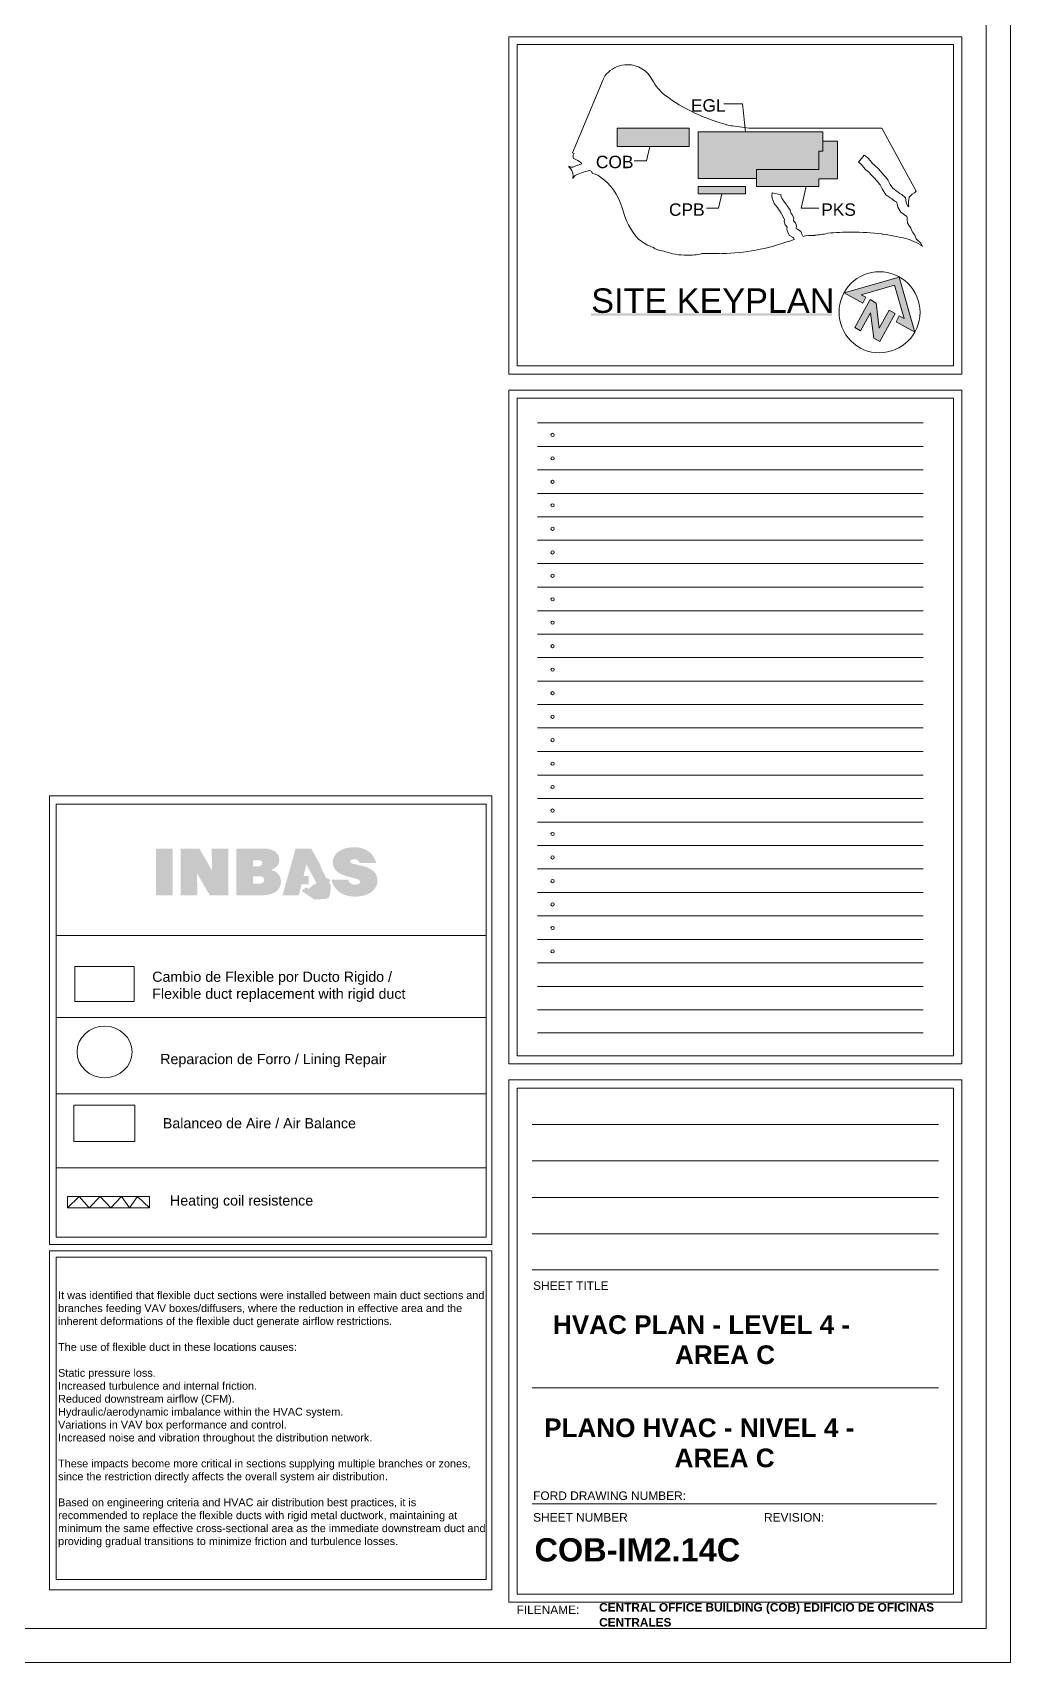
# Model space of a CAD drawing. Header units: metres. Extents: x 98 to 337, y -7 to 53.
# Drawn here: x 168.89 to 188.08, y -6.58 to 25.41 of the extents above; entities that cross this region are included whole.
import ezdxf

# ---------------------------------------------------------------- set-up
doc = ezdxf.new("R2010")
doc.units = ezdxf.units.M
doc.layers.get('0').update_dxf_attribs({"lineweight": 0})
for name, color, linetype, lineweight in [('M-HVAC-DUCT', 7, 'Continuous', 5), ('PDF2_Text', 7, 'Continuous', 0), ('PDF_Text', 7, 'Continuous', 0), ('pie de plano', 7, 'Continuous', 0)]:
    doc.layers.add(name, color=color, linetype=linetype, lineweight=lineweight)
doc.layers.add('PDF_Geometry', color=7, linetype='Continuous', lineweight=0, true_color=0xaaaaaa)
doc.layers.add('PDF_Solid Fills', color=7, linetype='Continuous', lineweight=0, true_color=0xffffff)
doc.styles.add('PDF Helvetica', font='')
doc.styles.add('PDF Helvetica Bold', font='')
doc.styles.get('PDF Helvetica').set_extended_font_data('Helvetica')
doc.styles.get('PDF Helvetica Bold').set_extended_font_data('Helvetica', bold=True)

# ---------------------------------------------------------------- blocks, each defined once
blk = doc.blocks.new('logo')
at = {"true_color": 0x201f1f}
h = blk.add_hatch(color=250, dxfattribs=at)
h.dxf.hatch_style = 1
h.paths.add_polyline_path([(396.78, 239.97), (396.78, 230.49), (423.31, 230.49), (423.31, 239.97)])
h.paths.add_polyline_path([(410.82, 253.81), (423.31, 261.01), (423.31, 271.62), (396.78, 271.62), (396.78, 262.16), (409.28, 262.34), (396.78, 255.14), (396.78, 244.52), (423.31, 244.52), (423.31, 253.99)])
h.paths.add_polyline_path([(423.31, 276.16), (423.31, 285.64), (423.31, 291.31), (423.31, 291.44), (423.3, 291.75), (423.28, 292.26), (423.26, 292.61), (423.22, 293.02), (423.08, 294.12), (423, 294.51), (422.96, 294.72), (422.89, 295.03), (422.77, 295.49), (422.67, 295.84), (422.55, 296.2), (422.44, 296.52), (422.33, 296.81), (422.2, 297.09), (422.06, 297.39), (421.9, 297.7), (421.78, 297.93), (421.59, 298.23), (421.47, 298.42), (421.39, 298.54), (421.3, 298.68), (421.17, 298.83), (421.02, 299.02), (420.74, 299.35), (420.62, 299.47), (420.42, 299.67), (420.08, 299.97), (419.97, 300.06), (419.71, 300.26), (419.49, 300.41), (419.1, 300.65), (418.83, 300.79), (418.63, 300.89), (418.36, 301.02), (418, 301.15), (417.45, 301.32), (417.19, 301.38), (416.83, 301.46), (415.97, 301.54), (415.61, 301.55), (415.33, 301.55), (414.93, 301.53), (414.55, 301.49), (414.1, 301.42), (413.69, 301.32), (413.28, 301.2), (412.85, 301.04), (412.54, 300.89), (412.24, 300.74), (411.83, 300.48), (411.49, 300.23), (411.23, 300), (410.94, 299.72), (410.66, 299.42), (410.39, 299.08), (410.13, 298.71), (409.9, 298.33), (409.64, 297.82), (409.37, 297.17), (409.1, 296.25), (408.73, 296.25), (408.66, 296.43), (408.55, 296.7), (408.43, 296.96), (408.34, 297.16), (408.23, 297.36), (408.1, 297.59), (408, 297.76), (407.9, 297.92), (407.81, 298.05), (407.66, 298.26), (407.57, 298.38), (407.48, 298.5), (407.21, 298.81), (407.08, 298.95), (406.89, 299.14), (406.77, 299.25), (406.65, 299.36), (406.53, 299.46), (406.34, 299.59), (406.2, 299.69), (406, 299.83), (405.83, 299.93), (405.65, 300.02), (405.46, 300.12), (405.29, 300.2), (405.08, 300.28), (404.93, 300.33), (404.59, 300.43), (404.35, 300.49), (404.1, 300.54), (403.9, 300.56), (403.59, 300.59), (403.33, 300.6), (403.07, 300.6), (402.85, 300.59), (402.61, 300.57), (402.37, 300.54), (402.15, 300.51), (401.96, 300.48), (401.74, 300.43), (401.55, 300.38), (401.21, 300.27), (400.97, 300.18), (400.73, 300.07), (400.56, 299.99), (400.38, 299.9), (399.99, 299.67), (399.57, 299.36), (399.11, 298.94), (398.97, 298.8), (398.85, 298.66), (398.66, 298.43), (398.52, 298.26), (398.41, 298.1), (398.23, 297.82), (398.13, 297.66), (397.88, 297.2), (397.78, 296.99), (397.68, 296.76), (397.47, 296.24), (397.38, 295.96), (397.31, 295.74), (397.14, 295.1), (397.06, 294.74), (396.96, 294.17), (396.89, 293.64), (396.85, 293.22), (396.81, 292.73), (396.79, 292.36), (396.78, 291.73), (396.78, 285.64), (396.78, 276.16)])
h.paths.add_polyline_path([(406.83, 285.64), (403.41, 285.64), (403.41, 288.79), (403.43, 289.09), (403.46, 289.33), (403.5, 289.59), (403.55, 289.75), (403.61, 289.9), (403.67, 290.04), (403.8, 290.23), (403.91, 290.36), (404.06, 290.49), (404.3, 290.61), (404.53, 290.69), (404.78, 290.74), (405.08, 290.75), (405.37, 290.75), (405.65, 290.71), (405.84, 290.65), (406.07, 290.55), (406.23, 290.44), (406.36, 290.32), (406.42, 290.24), (406.48, 290.18), (406.62, 289.93), (406.71, 289.7), (406.78, 289.36), (406.83, 288.98)], flags=16)
h.paths.add_polyline_path([(412.52, 285.64), (412.52, 289.65), (412.54, 290.03), (412.6, 290.35), (412.68, 290.6), (412.74, 290.79), (412.82, 290.95), (412.91, 291.1), (413.02, 291.26), (413.18, 291.44), (413.43, 291.6), (413.61, 291.7), (413.91, 291.82), (414.1, 291.85), (414.32, 291.89), (414.84, 291.89), (415.12, 291.84), (415.43, 291.77), (415.58, 291.7), (415.69, 291.67), (415.75, 291.62), (415.89, 291.53), (416.05, 291.39), (416.22, 291.21), (416.43, 290.86), (416.49, 290.7), (416.56, 290.46), (416.65, 289.99), (416.68, 289.63), (416.68, 285.64)], flags=16)
h.paths.add_polyline_path([(396.78, 318.2), (396.78, 309.9), (423.31, 302.5), (423.31, 311.79), (417.1, 313.29), (417.1, 317.43), (412.3, 317.43), (412.3, 314.45)])
h.paths.add_polyline_path([(404.95, 341.54), (404.82, 341.33), (404.71, 341.2), (404.56, 341.07), (404.45, 341), (404.37, 340.98), (404.24, 340.93), (404.05, 340.94), (403.85, 340.99), (403.7, 341.06), (403.56, 341.15), (403.44, 341.26), (403.31, 341.41), (403.18, 341.62), (403.07, 341.85), (403.01, 342.05), (402.96, 342.23), (402.92, 342.43), (402.88, 342.69), (402.86, 342.94), (402.84, 343.17), (402.84, 343.56), (402.86, 343.8), (402.89, 344.04), (402.94, 344.26), (403, 344.49), (403.08, 344.69), (403.15, 344.84), (403.24, 345), (403.35, 345.17), (403.49, 345.35), (403.61, 345.48), (403.77, 345.63), (403.92, 345.76), (404.07, 345.86), (404.24, 345.96), (404.5, 346.1), (404.76, 346.18), (404.93, 346.25), (404.93, 355.7), (404.77, 355.69), (404.53, 355.63), (404.24, 355.56), (403.96, 355.46), (403.72, 355.38), (403.46, 355.29), (403.1, 355.14), (402.78, 354.99), (402.51, 354.86), (402, 354.6), (401.76, 354.46), (401.58, 354.35), (401.45, 354.27), (401.26, 354.15), (401.05, 354.02), (400.8, 353.84), (400.6, 353.68), (400.39, 353.52), (400.09, 353.27), (399.83, 353.04), (399.48, 352.71), (399.31, 352.53), (399.12, 352.32), (398.96, 352.15), (398.82, 351.98), (398.6, 351.72), (398.36, 351.39), (398.22, 351.19), (398.01, 350.88), (397.85, 350.61), (397.75, 350.45), (397.58, 350.14), (397.39, 349.78), (397.23, 349.42), (397.09, 349.1), (396.89, 348.58), (396.72, 348.11), (396.6, 347.69), (396.52, 347.4), (396.44, 347.07), (396.36, 346.71), (396.23, 346.04), (396.15, 345.46), (396.11, 345.13), (396.06, 344.68), (396.05, 344.36), (396.03, 344.03), (396.02, 343.05), (396.02, 342.55), (396.03, 342.23), (396.07, 341.64), (396.11, 341.15), (396.19, 340.5), (396.29, 339.79), (396.41, 339.17), (396.52, 338.72), (396.58, 338.48), (396.64, 338.25), (396.74, 337.89), (396.93, 337.34), (397.05, 337.01), (397.23, 336.56), (397.48, 336.01), (397.96, 335.14), (398.1, 334.91), (398.28, 334.62), (398.55, 334.25), (398.94, 333.76), (399.39, 333.27), (399.99, 332.72), (400.52, 332.31), (400.85, 332.1), (401.2, 331.9), (401.54, 331.73), (401.95, 331.54), (402.25, 331.44), (402.73, 331.28), (403.09, 331.2), (403.74, 331.1), (404.1, 331.07), (404.76, 331.08), (405.3, 331.12), (405.72, 331.18), (406.08, 331.25), (406.37, 331.32), (406.62, 331.39), (406.87, 331.46), (407.11, 331.55), (407.43, 331.69), (407.67, 331.79), (407.93, 331.93), (408.13, 332.06), (408.28, 332.15), (408.49, 332.28), (408.68, 332.43), (408.85, 332.56), (409.02, 332.7), (409.18, 332.84), (409.43, 333.08), (409.59, 333.26), (409.82, 333.5), (410.04, 333.76), (410.13, 333.87), (410.2, 333.97), (410.29, 334.09), (410.41, 334.27), (410.52, 334.43), (410.64, 334.61), (410.76, 334.81), (410.98, 335.19), (411.15, 335.49), (411.34, 335.86), (411.42, 336.03), (411.56, 336.35), (411.64, 336.54), (411.79, 336.89), (411.86, 337.09), (411.95, 337.3), (412.05, 337.58), (412.13, 337.81), (412.26, 338.18), (412.57, 339.16), (412.86, 340.21), (412.99, 340.68), (413.14, 341.32), (413.27, 341.83), (413.38, 342.26), (413.53, 342.83), (413.7, 343.44), (413.92, 344.22), (414.04, 344.62), (414.19, 345.02), (414.32, 345.31), (414.48, 345.63), (414.63, 345.89), (414.8, 346.11), (414.96, 346.3), (415.18, 346.45), (415.38, 346.55), (415.55, 346.59), (415.75, 346.61), (415.98, 346.6), (416.15, 346.53), (416.33, 346.44), (416.52, 346.3), (416.66, 346.14), (416.78, 345.96), (416.89, 345.74), (417.01, 345.45), (417.1, 345.13), (417.17, 344.77), (417.2, 344.48), (417.23, 344.22), (417.23, 343.87), (417.23, 343.46), (417.2, 343.07), (417.14, 342.71), (417.06, 342.37), (416.97, 342.11), (416.87, 341.88), (416.79, 341.71), (416.63, 341.42), (416.42, 341.13), (416.26, 340.93), (416.14, 340.79), (416.02, 340.68), (415.95, 340.62), (415.74, 340.44), (415.53, 340.29), (415.33, 340.18), (415.15, 340.08), (414.98, 340), (414.87, 339.95), (414.69, 339.88), (414.55, 339.84), (414.4, 339.8), (414.4, 330.34), (414.69, 330.38), (414.93, 330.43), (415.3, 330.54), (415.51, 330.6), (415.74, 330.68), (416.29, 330.89), (416.82, 331.11), (417.19, 331.29), (417.75, 331.59), (418.07, 331.78), (418.38, 331.96), (418.75, 332.21), (419.04, 332.42), (419.39, 332.68), (419.59, 332.84), (420.02, 333.23), (420.35, 333.55), (420.54, 333.74), (420.83, 334.04), (421.16, 334.44), (421.55, 334.95), (421.69, 335.15), (421.79, 335.29), (421.98, 335.57), (422.08, 335.74), (422.27, 336.06), (422.43, 336.34), (422.55, 336.59), (422.7, 336.89), (422.85, 337.23), (422.96, 337.51), (423.06, 337.76), (423.18, 338.09), (423.38, 338.69), (423.46, 338.93), (423.59, 339.44), (423.69, 339.89), (423.8, 340.46), (423.87, 340.91), (423.94, 341.39), (424.02, 342.23), (424.07, 343.07), (424.08, 343.83), (424.07, 344.57), (424.03, 345.22), (423.99, 345.8), (423.96, 346.07), (423.87, 346.83), (423.75, 347.53), (423.64, 348.05), (423.54, 348.49), (423.41, 348.99), (423.29, 349.39), (423.14, 349.83), (423.04, 350.12), (422.94, 350.39), (422.84, 350.64), (422.63, 351.09), (422.51, 351.34), (422.4, 351.55), (422.32, 351.7), (422.24, 351.85), (422.12, 352.07), (422.06, 352.17), (421.99, 352.28), (421.89, 352.44), (421.81, 352.56), (421.71, 352.71), (421.61, 352.85), (421.5, 352.99), (421.4, 353.13), (421.27, 353.29), (421.19, 353.4), (420.9, 353.73), (420.81, 353.84), (420.67, 353.98), (420.48, 354.16), (420.12, 354.5), (419.94, 354.65), (419.79, 354.77), (419.6, 354.91), (419.31, 355.12), (419.04, 355.3), (418.82, 355.43), (418.53, 355.59), (418.26, 355.73), (418.03, 355.84), (417.82, 355.92), (417.41, 356.08), (417.09, 356.18), (416.82, 356.25), (416.58, 356.31), (416.27, 356.37), (415.99, 356.41), (415.66, 356.44), (415.35, 356.47), (414.78, 356.48), (414.3, 356.45), (413.83, 356.4), (413.6, 356.38), (413.37, 356.33), (413.15, 356.28), (412.91, 356.23), (412.64, 356.15), (412.32, 356.04), (412.07, 355.94), (411.81, 355.82), (411.56, 355.7), (411.29, 355.55), (411.09, 355.42), (410.75, 355.21), (410.56, 355.06), (410.4, 354.93), (410.08, 354.65), (409.79, 354.37), (409.22, 353.71), (408.93, 353.32), (408.52, 352.69), (408.25, 352.21), (408.06, 351.86), (407.74, 351.17), (407.52, 350.62), (407.21, 349.79), (407, 349.13), (406.81, 348.52), (406.68, 348.04), (406.53, 347.49), (406.41, 346.95), (406.23, 346.18), (406.05, 345.38), (405.88, 344.64), (405.61, 343.44), (405.43, 342.77), (405.3, 342.36), (405.13, 341.89)])
at = {"true_color": 0xf58820}
h = blk.add_hatch(color=30, dxfattribs=at)
h.dxf.hatch_style = 1
h.paths.add_polyline_path([(396.78, 318.79), (396.78, 318.2), (405.73, 316.04), (416.2, 321.73), (416.32, 321.63), (416.42, 321.58), (416.56, 321.52), (416.74, 321.46), (416.89, 321.43), (417.02, 321.43), (417.03, 320.31), (418.48, 318.87), (419.68, 317.37), (418.91, 315.71), (420.84, 313.28), (425.75, 320.64), (425.68, 322.09), (425.62, 323.31), (425.55, 324.6), (425.51, 325.59), (425.51, 326.26), (425.46, 326.72), (425.38, 327.19), (425.29, 327.51), (425.2, 327.77), (425.07, 328.04), (424.93, 328.27), (424.74, 328.53), (424.54, 328.75), (424.37, 328.89), (424.16, 329.04), (424, 329.13), (423.7, 329.26), (423.4, 329.35), (423.01, 329.44), (422.62, 329.5), (422.09, 329.58), (421.65, 329.64), (419.76, 329.83), (418.43, 329.9), (417.37, 329.95), (416.94, 329.95), (416.9, 329.9), (416.85, 329.82), (416.78, 329.68), (416.72, 329.54), (416.69, 329.4), (416.67, 329.21), (416.67, 329.01), (416.67, 328.85), (416.4, 328.87), (416.13, 328.89), (416.05, 329), (415.96, 329.11), (415.88, 329.19), (415.8, 329.27), (415.68, 329.35), (415.55, 329.44), (415.4, 329.5), (415.27, 329.54), (415.08, 329.56), (414.88, 329.56), (414.66, 329.52), (414.54, 329.49), (413.4, 327.17), (407.06, 324.18), (406.81, 324.19), (406.53, 324.22)])
blk = doc.blocks.new('heat')
at = {"layer": 'M-HVAC-DUCT', "color": 30, "lineweight": 9, "true_color": 0xf26722}
for p, q in [((169.574, 2.344), (169.802, 2.567)), ((169.802, 2.567), (170.002, 2.344)), ((170.002, 2.344), (170.215, 2.567)), ((170.215, 2.567), (170.424, 2.344)), ((170.424, 2.344), (170.633, 2.567)), ((170.633, 2.567), (170.788, 2.344)), ((170.788, 2.344), (170.949, 2.567)), ((170.949, 2.567), (171.186, 2.344))]:
    blk.add_line(p, q, dxfattribs=at)
blk.add_lwpolyline([(169.574, 2.567), (171.186, 2.567), (171.186, 2.344), (169.574, 2.344)], close=True, dxfattribs=at)

msp = doc.modelspace()

# ---------------------------------------------------------------- hatches: boundary and pattern name
at = {"layer": 'PDF_Solid Fills', "lineweight": 0, "transparency": 33554559}
for points in [[(184.321, 23.082), (184.399, 23.082), (184.399, 23.462), (181.953, 23.462), (181.953, 22.546), (183.093, 22.546), (183.093, 22.72), (184.321, 22.72)], [(183.093, 22.385), (184.321, 22.385), (184.321, 22.537), (184.688, 22.537), (184.688, 23.274), (184.399, 23.274), (184.399, 23.082), (184.321, 23.082), (184.321, 22.72), (183.093, 22.72)]]:
    msp.add_hatch(color=7, dxfattribs=at).paths.add_polyline_path(points)
h = msp.add_hatch(color=7, dxfattribs=at)
h.paths.add_polyline_path([(185.898, 20.594), (185.898, 20.608), (185.88, 20.608), (185.861, 20.603), (185.847, 20.599), (185.829, 20.594), (185.815, 20.589), (185.797, 20.585), (185.783, 20.58), (185.765, 20.576), (185.751, 20.571), (185.732, 20.566), (185.719, 20.562), (185.701, 20.557), (185.687, 20.553), (185.668, 20.548), (185.655, 20.544), (185.637, 20.539), (185.623, 20.534), (185.604, 20.53), (185.591, 20.525), (185.573, 20.521), (185.558, 20.516), (185.54, 20.511), (185.527, 20.507), (185.508, 20.502), (185.494, 20.498), (185.476, 20.493), (185.463, 20.489), (185.444, 20.484), (185.43, 20.479), (185.412, 20.475), (185.398, 20.47), (185.38, 20.466), (185.366, 20.461), (185.348, 20.457), (185.334, 20.452), (185.316, 20.447), (185.302, 20.443), (185.284, 20.438), (185.27, 20.434), (185.251, 20.429), (185.238, 20.424), (185.22, 20.42), (185.206, 20.415), (185.187, 20.411), (185.174, 20.406), (185.156, 20.401), (185.142, 20.397), (185.123, 20.392), (185.11, 20.388), (185.091, 20.383), (185.077, 20.379), (185.059, 20.374), (185.045, 20.369), (185.027, 20.365), (185.013, 20.36), (184.995, 20.356), (184.981, 20.351), (184.963, 20.347), (184.949, 20.342), (184.931, 20.337), (184.917, 20.333), (184.899, 20.328), (184.885, 20.324), (184.867, 20.319), (184.853, 20.314), (184.816, 20.305), (184.853, 20.287), (184.858, 20.282), (184.885, 20.269), (184.89, 20.264), (184.926, 20.246), (184.931, 20.241), (184.958, 20.227), (184.963, 20.223), (185, 20.204), (185.004, 20.2), (185.032, 20.186), (185.036, 20.182), (185.073, 20.163), (185.077, 20.159), (185.105, 20.145), (185.11, 20.14), (185.146, 20.122), (185.151, 20.117), (185.187, 20.099), (185.187, 20.108), (185.243, 20.218), (185.238, 20.223), (185.201, 20.241), (185.197, 20.246), (185.151, 20.269), (185.169, 20.273), (185.183, 20.278), (185.201, 20.282), (185.215, 20.287), (185.233, 20.292), (185.247, 20.296), (185.266, 20.301), (185.279, 20.305), (185.297, 20.31), (185.311, 20.314), (185.33, 20.319), (185.343, 20.324), (185.361, 20.328), (185.376, 20.333), (185.394, 20.337), (185.407, 20.342), (185.426, 20.347), (185.44, 20.351), (185.458, 20.356), (185.471, 20.36), (185.49, 20.365), (185.504, 20.369), (185.522, 20.374), (185.536, 20.379), (185.554, 20.383), (185.568, 20.388), (185.586, 20.392), (185.6, 20.397), (185.618, 20.401), (185.632, 20.406), (185.65, 20.411), (185.664, 20.415), (185.683, 20.42), (185.696, 20.424), (185.714, 20.429), (185.728, 20.434), (185.747, 20.438), (185.76, 20.443), (185.778, 20.447), (185.793, 20.452), (185.811, 20.452), (185.811, 20.438), (185.815, 20.438), (185.815, 20.424), (185.82, 20.424), (185.82, 20.406), (185.824, 20.406), (185.824, 20.392), (185.829, 20.392), (185.829, 20.374), (185.834, 20.374), (185.834, 20.36), (185.838, 20.36), (185.838, 20.342), (185.842, 20.342), (185.842, 20.328), (185.847, 20.328), (185.847, 20.31), (185.852, 20.31), (185.852, 20.296), (185.857, 20.296), (185.857, 20.278), (185.861, 20.278), (185.861, 20.264), (185.865, 20.264), (185.865, 20.246), (185.87, 20.246), (185.87, 20.232), (185.875, 20.232), (185.875, 20.214), (185.88, 20.214), (185.88, 20.2), (185.884, 20.2), (185.884, 20.182), (185.888, 20.182), (185.888, 20.168), (185.893, 20.168), (185.893, 20.149), (185.898, 20.149), (185.898, 20.136), (185.902, 20.136), (185.902, 20.117), (185.907, 20.117), (185.907, 20.104), (185.911, 20.104), (185.911, 20.085), (185.916, 20.085), (185.916, 20.072), (185.921, 20.072), (185.921, 20.053), (185.925, 20.053), (185.925, 20.04), (185.929, 20.04), (185.929, 20.021), (185.934, 20.021), (185.934, 20.007), (185.939, 20.007), (185.939, 19.989), (185.944, 19.989), (185.944, 19.975), (185.948, 19.975), (185.948, 19.957), (185.952, 19.957), (185.952, 19.943), (185.957, 19.943), (185.957, 19.925), (185.962, 19.925), (185.962, 19.911), (185.967, 19.911), (185.967, 19.893), (185.971, 19.893), (185.971, 19.879), (185.975, 19.879), (185.975, 19.861), (185.98, 19.861), (185.98, 19.847), (185.985, 19.847), (185.985, 19.829), (185.99, 19.829), (185.99, 19.815), (185.994, 19.815), (185.99, 19.801), (185.99, 19.806), (185.962, 19.82), (185.957, 19.824), (185.929, 19.838), (185.925, 19.843), (185.907, 19.852), (185.898, 19.852), (185.893, 19.847), (185.87, 19.801), (185.865, 19.797), (185.838, 19.742), (185.834, 19.737), (185.88, 19.714), (185.884, 19.71), (185.921, 19.691), (185.925, 19.687), (185.971, 19.664), (185.975, 19.659), (186.012, 19.641), (186.017, 19.636), (186.062, 19.613), (186.067, 19.609), (186.104, 19.591), (186.108, 19.586), (186.154, 19.563), (186.159, 19.558), (186.195, 19.54), (186.2, 19.536), (186.2, 19.549), (186.195, 19.549), (186.195, 19.568), (186.191, 19.568), (186.191, 19.581), (186.186, 19.581), (186.186, 19.6), (186.182, 19.6), (186.182, 19.613), (186.177, 19.613), (186.177, 19.632), (186.172, 19.632), (186.172, 19.646), (186.168, 19.646), (186.168, 19.664), (186.164, 19.664), (186.164, 19.678), (186.159, 19.678), (186.159, 19.696), (186.154, 19.696), (186.154, 19.71), (186.149, 19.71), (186.149, 19.728), (186.145, 19.728), (186.145, 19.742), (186.141, 19.742), (186.141, 19.76), (186.136, 19.76), (186.136, 19.774), (186.131, 19.774), (186.131, 19.792), (186.126, 19.792), (186.126, 19.806), (186.122, 19.806), (186.122, 19.824), (186.118, 19.824), (186.118, 19.838), (186.113, 19.838), (186.113, 19.856), (186.108, 19.856), (186.108, 19.87), (186.104, 19.87), (186.104, 19.888), (186.099, 19.888), (186.099, 19.902), (186.095, 19.902), (186.095, 19.92), (186.09, 19.92), (186.09, 19.934), (186.085, 19.934), (186.085, 19.953), (186.081, 19.953), (186.081, 19.966), (186.077, 19.966), (186.077, 19.985), (186.072, 19.985), (186.072, 19.998), (186.067, 19.998), (186.067, 20.017), (186.062, 20.017), (186.062, 20.03), (186.058, 20.03), (186.058, 20.049), (186.054, 20.049), (186.054, 20.062), (186.049, 20.062), (186.049, 20.081), (186.044, 20.081), (186.044, 20.095), (186.039, 20.095), (186.039, 20.113), (186.035, 20.113), (186.035, 20.127), (186.031, 20.127), (186.031, 20.145), (186.026, 20.145), (186.026, 20.159), (186.021, 20.159), (186.021, 20.177), (186.017, 20.177), (186.017, 20.191), (186.012, 20.191), (186.012, 20.209), (186.008, 20.209), (186.008, 20.223), (186.003, 20.223), (186.003, 20.241), (185.998, 20.241), (185.998, 20.255), (185.994, 20.255), (185.994, 20.273), (185.99, 20.273), (185.99, 20.287), (185.985, 20.287), (185.985, 20.305), (185.98, 20.305), (185.98, 20.319), (185.975, 20.319), (185.975, 20.337), (185.971, 20.337), (185.971, 20.351), (185.967, 20.351), (185.967, 20.369), (185.962, 20.369), (185.962, 20.383), (185.957, 20.383), (185.957, 20.401), (185.952, 20.401), (185.952, 20.415), (185.948, 20.415), (185.948, 20.434), (185.944, 20.434), (185.944, 20.447), (185.939, 20.447), (185.939, 20.466), (185.934, 20.466), (185.934, 20.479), (185.929, 20.479), (185.929, 20.498), (185.925, 20.498), (185.925, 20.511), (185.921, 20.511), (185.921, 20.53), (185.916, 20.53), (185.916, 20.544), (185.911, 20.544), (185.911, 20.562), (185.907, 20.562), (185.907, 20.576), (185.902, 20.576), (185.902, 20.594)])
h.paths.add_polyline_path([(185.517, 19.352), (185.517, 19.357), (185.536, 19.394), (185.54, 19.398), (185.558, 19.435), (185.563, 19.439), (185.581, 19.476), (185.586, 19.481), (185.604, 19.517), (185.609, 19.522), (185.627, 19.558), (185.632, 19.563), (185.65, 19.6), (185.655, 19.604), (185.673, 19.641), (185.678, 19.646), (185.696, 19.682), (185.701, 19.687), (185.719, 19.723), (185.724, 19.728), (185.742, 19.765), (185.747, 19.769), (185.765, 19.806), (185.77, 19.811), (185.788, 19.847), (185.793, 19.852), (185.815, 19.898), (185.811, 19.902), (185.783, 19.916), (185.778, 19.92), (185.742, 19.939), (185.737, 19.943), (185.71, 19.957), (185.701, 19.957), (185.696, 19.953), (185.683, 19.925), (185.678, 19.92), (185.66, 19.884), (185.655, 19.879), (185.637, 19.843), (185.632, 19.838), (185.614, 19.801), (185.609, 19.797), (185.595, 19.769), (185.591, 19.765), (185.573, 19.728), (185.568, 19.723), (185.55, 19.687), (185.545, 19.682), (185.527, 19.646), (185.522, 19.641), (185.508, 19.613), (185.504, 19.609), (185.504, 19.646), (185.499, 19.646), (185.499, 19.682), (185.494, 19.682), (185.494, 19.719), (185.49, 19.719), (185.49, 19.76), (185.486, 19.76), (185.486, 19.797), (185.481, 19.797), (185.481, 19.833), (185.476, 19.833), (185.476, 19.875), (185.471, 19.875), (185.471, 19.911), (185.467, 19.911), (185.467, 19.948), (185.463, 19.948), (185.463, 19.989), (185.458, 19.989), (185.458, 20.026), (185.453, 20.026), (185.453, 20.062), (185.448, 20.062), (185.448, 20.099), (185.44, 20.108), (185.421, 20.117), (185.417, 20.122), (185.389, 20.136), (185.384, 20.14), (185.357, 20.154), (185.353, 20.159), (185.334, 20.168), (185.325, 20.168), (185.32, 20.163), (185.302, 20.127), (185.297, 20.122), (185.279, 20.085), (185.274, 20.081), (185.251, 20.035), (185.247, 20.03), (185.229, 19.994), (185.224, 19.989), (185.201, 19.943), (185.197, 19.939), (185.178, 19.902), (185.174, 19.898), (185.151, 19.852), (185.146, 19.847), (185.128, 19.811), (185.123, 19.806), (185.1, 19.76), (185.096, 19.755), (185.077, 19.719), (185.073, 19.714), (185.05, 19.668), (185.045, 19.664), (185.027, 19.627), (185.023, 19.623), (185.059, 19.604), (185.064, 19.6), (185.1, 19.581), (185.105, 19.577), (185.142, 19.558), (185.142, 19.563), (185.16, 19.6), (185.164, 19.604), (185.183, 19.641), (185.187, 19.646), (185.21, 19.691), (185.215, 19.696), (185.233, 19.733), (185.238, 19.737), (185.256, 19.774), (185.261, 19.778), (185.284, 19.824), (185.288, 19.829), (185.307, 19.865), (185.311, 19.87), (185.33, 19.907), (185.334, 19.911), (185.339, 19.911), (185.339, 19.879), (185.343, 19.879), (185.343, 19.843), (185.348, 19.843), (185.348, 19.806), (185.353, 19.806), (185.353, 19.769), (185.357, 19.769), (185.357, 19.737), (185.361, 19.737), (185.361, 19.7), (185.366, 19.7), (185.366, 19.664), (185.371, 19.664), (185.371, 19.627), (185.376, 19.627), (185.376, 19.591), (185.38, 19.591), (185.38, 19.558), (185.384, 19.558), (185.384, 19.522), (185.389, 19.522), (185.389, 19.485), (185.394, 19.485), (185.394, 19.449), (185.398, 19.449), (185.398, 19.412), (185.407, 19.412), (185.435, 19.398), (185.44, 19.394), (185.476, 19.375), (185.481, 19.371)])

# ---------------------------------------------------------------- linework, layer by layer
at = {"layer": 'PDF_Geometry', "color": 7, "lineweight": 0}
for points in [[(188.079, 53.399), (188.079, -6.58), (98.108, -6.58), (98.108, 53.399)], [(178.237, 18.706), (178.237, 25.327), (187.126, 25.327), (187.126, 18.706)], [(178.398, 18.867), (178.398, 25.171), (186.965, 25.171), (186.965, 18.867)], [(181.774, 23.173), (180.359, 23.173), (180.359, 23.535), (180.359, 23.173), (181.774, 23.173), (181.774, 23.535)], [(180.359, 23.535), (180.359, 23.173), (181.774, 23.173), (181.774, 23.535)], [(184.399, 23.462), (181.953, 23.462), (181.953, 22.546), (183.093, 22.546), (183.093, 22.72), (184.321, 22.72), (184.321, 23.082), (184.399, 23.082)], [(183.093, 22.385), (184.321, 22.385), (184.321, 22.537), (184.688, 22.537), (184.688, 23.274), (184.399, 23.274), (184.399, 23.082), (184.321, 23.082), (184.321, 22.72), (183.093, 22.72)], [(181.953, 22.385), (181.953, 22.243), (182.878, 22.243), (182.878, 22.385)], [(182.878, 22.385), (181.953, 22.385), (181.953, 22.243), (182.878, 22.243)], [(185.893, 20.608), (184.816, 20.301), (185.183, 20.095), (185.243, 20.214), (185.151, 20.264), (185.806, 20.452), (185.994, 19.797), (185.898, 19.852), (185.834, 19.733), (186.2, 19.531)], [(185.834, 19.733), (186.2, 19.531), (185.893, 20.608), (184.816, 20.301), (185.183, 20.095), (185.243, 20.214), (185.151, 20.264), (185.806, 20.452), (185.994, 19.797), (185.898, 19.852)], [(185.137, 19.554), (185.334, 19.911), (185.398, 19.412), (185.513, 19.348), (185.815, 19.893), (185.701, 19.957), (185.504, 19.604), (185.444, 20.099), (185.325, 20.168), (185.023, 19.618)], [(185.137, 19.554), (185.334, 19.911), (185.398, 19.412), (185.513, 19.348), (185.815, 19.893), (185.701, 19.957), (185.504, 19.604), (185.444, 20.099), (185.325, 20.168), (185.023, 19.618)], [(178.237, 18.39), (178.237, 5.167), (187.126, 5.167), (187.126, 18.39)], [(178.398, 5.323), (186.965, 5.323), (186.965, 18.234), (178.398, 18.234)], [(178.237, -5.398), (187.126, -5.398), (187.126, 4.851), (178.237, 4.851)], [(178.398, -5.238), (186.965, -5.238), (186.965, 4.691), (178.398, 4.691)]]:
    msp.add_lwpolyline(points, close=True, dxfattribs=at)
for points in [[(187.602, 52.588), (99.207, 52.588), (99.207, -5.916), (187.602, -5.916)], [(187.602, -5.916), (187.602, 52.588)], [(180.088, 24.488), (179.483, 23.05), (179.515, 23.036)], [(182.457, 24.012), (182.824, 24.012), (182.878, 23.462)], [(181.774, 23.535), (180.359, 23.535), (181.774, 23.535)], [(183.093, 22.546), (181.953, 22.546), (181.953, 23.462), (184.399, 23.462), (184.399, 23.082), (184.321, 23.082), (184.321, 22.72), (183.093, 22.72), (183.093, 22.385), (184.321, 22.385), (184.321, 22.537), (184.688, 22.537), (184.688, 23.274), (184.399, 23.274)], [(186.351, 21.212), (186.319, 21.272), (186.305, 21.286), (186.264, 21.327), (186.232, 21.359), (186.2, 21.432), (186.164, 21.483), (186.131, 21.542), (186.126, 21.574), (186.099, 21.611), (186.062, 21.666), (186.054, 21.744), (186.054, 21.781), (186.044, 21.799), (185.929, 21.881), (185.87, 21.982), (185.857, 22.042), (185.852, 22.078), (185.811, 22.101), (185.751, 22.143), (185.637, 22.225), (185.563, 22.34), (185.522, 22.422), (185.486, 22.468), (185.471, 22.486), (185.389, 22.569), (185.348, 22.619), (185.302, 22.669), (185.243, 22.715), (185.192, 22.775), (185.156, 22.816), (185.096, 22.862), (185.206, 23.004), (185.279, 22.949), (185.33, 22.889), (185.366, 22.848), (185.421, 22.802), (185.486, 22.738), (185.522, 22.692), (185.604, 22.605), (185.627, 22.578), (185.673, 22.518), (185.719, 22.427), (185.77, 22.353), (185.857, 22.289), (185.907, 22.253), (185.948, 22.23), (186.017, 22.165), (186.031, 22.074), (186.039, 22.051), (186.067, 22.005), (186.085, 21.991), (186.081, 22.042), (186.081, 22.088), (186.095, 22.179), (186.154, 22.234), (186.195, 22.266), (186.228, 22.294), (185.554, 23.531), (182.942, 23.535), (182.622, 23.577)], [(180.697, 22.889), (180.935, 22.889), (181.004, 23.173)], [(179.502, 22.935), (179.552, 22.917), (179.589, 22.899), (179.621, 22.88), (179.653, 22.853), (179.662, 22.834)], [(179.85, 22.683), (179.868, 22.66), (179.878, 22.642)], [(182.113, 21.964), (182.351, 21.964), (182.415, 22.243)], [(183.396, 22.225), (183.4, 22.248), (183.405, 22.266), (183.579, 22.225), (183.574, 22.202), (183.602, 22.143), (183.648, 22.078), (183.676, 22.042), (183.694, 22.014), (183.73, 21.964), (183.758, 21.923), (183.776, 21.858), (183.799, 21.822), (183.827, 21.767), (183.822, 21.716), (183.836, 21.703), (183.863, 21.675), (183.881, 21.616), (183.877, 21.561), (183.9, 21.547), (183.964, 21.501), (184.001, 21.423)], [(183.836, 21.341), (183.831, 21.364), (183.822, 21.382), (183.804, 21.396), (183.744, 21.428), (183.707, 21.497), (183.694, 21.547), (183.699, 21.588), (183.684, 21.607), (183.657, 21.634), (183.639, 21.703), (183.643, 21.73), (183.616, 21.79), (183.593, 21.84), (183.579, 21.863), (183.547, 21.913), (183.529, 21.941), (183.506, 21.973), (183.442, 22.055), (183.4, 22.156), (183.396, 22.216)], [(184.321, 21.964), (183.973, 21.964), (184.07, 22.385)], [(185.558, 21.451), (185.595, 21.446)], [(178.608, 18.234), (186.667, 18.234)], [(178.796, 17.749), (186.369, 17.749)], [(178.796, 17.286), (186.369, 17.286)], [(178.796, 16.828), (186.369, 16.828)], [(178.796, 16.365), (186.369, 16.365)], [(178.796, 15.907), (186.369, 15.907)], [(178.796, 15.444), (186.369, 15.444)], [(178.796, 14.986), (186.369, 14.986)], [(178.796, 14.523), (186.369, 14.523)], [(178.796, 14.06), (186.369, 14.06)], [(178.796, 13.602), (186.369, 13.602)], [(178.796, 13.14), (186.369, 13.14)], [(178.796, 12.681), (186.369, 12.681)], [(178.796, 12.219), (186.369, 12.219)], [(178.796, 11.76), (186.369, 11.76)], [(178.796, 11.298), (186.369, 11.298)], [(178.796, 10.835), (186.369, 10.835)], [(178.796, 10.377), (186.369, 10.377)], [(178.796, 9.914), (186.369, 9.914)], [(178.796, 9.456), (186.369, 9.456)], [(178.796, 8.993), (186.369, 8.993)], [(178.796, 8.53), (186.369, 8.53)], [(178.796, 8.072), (186.369, 8.072)], [(178.796, 7.609), (186.369, 7.609)], [(178.796, 7.151), (186.369, 7.151)], [(178.796, 6.688), (186.369, 6.688)], [(178.796, 6.23), (186.369, 6.23)], [(178.796, 5.777), (186.369, 5.777)], [(178.695, 3.976), (186.667, 3.976)], [(178.695, 3.261), (186.667, 3.261)], [(178.695, 2.547), (186.667, 2.547)], [(178.695, 1.832), (186.667, 1.832)], [(178.695, 1.122), (186.667, 1.122)], [(186.667, -1.192), (178.695, -1.192)], [(178.695, -3.469), (186.63, -3.469)], [(98.108, -6.58), (188.079, -6.58)]]:
    msp.add_lwpolyline(points, dxfattribs=at)
for points in [[(180.564, 24.777, -0.282943), (181.05, 24.484, 0.10724), (181.298, 24.181, 0.098705), (182.507, 23.604)], [(180.784, 21.345, -0.123798), (180.459, 21.968, 0.178678), (180.01, 22.592, 0.096591), (179.878, 22.647)], [(186.356, 21.217, 0.083673), (185.998, 21.373, 0.017957), (185.595, 21.451)], [(181.109, 21.167, 0.104662), (181.279, 21.116, 0.084029), (181.737, 21.038, 0.048808), (182.017, 21.066)]]:
    msp.add_lwpolyline(points, format="xyb", dxfattribs=at)
msp.add_lwpolyline([(185.508, 20.713, 0.416379), (184.716, 19.92, 0.415159), (185.508, 19.123, 0.413758), (186.305, 19.92, 0.414963)], format="xyb", close=True, dxfattribs=at)
at = {"layer": 'PDF_Geometry', "color": 232, "lineweight": 9, "true_color": 0xe91e64}
msp.add_lwpolyline([(169.716, 7.079), (170.884, 7.079), (170.884, 6.389), (169.716, 6.389)], close=True, dxfattribs=at)
at = {"layer": 'PDF_Geometry', "color": 95, "lineweight": 0, "true_color": 0x4caf50}
msp.add_lwpolyline([(169.695, 4.36), (170.893, 4.36), (170.893, 3.641), (169.695, 3.641)], close=True, dxfattribs=at)
at = {"layer": 'PDF_Geometry', "color": 7, "lineweight": 0}
for centre, radius, start, end in [((179.264, 22.594), 0.233, 0.5418, 52.6542), ((180.406, 20.445), 2.334, 103.8954, 111.3361), ((184.95, 16.415), 5.077, 83.1116, 89.8508), ((181.372, 22.051), 0.912, 230.254, 250.8467), ((182.33, 25.211), 4.142, 271.2461, 289.7579), ((184.795, 18.756), 2.764, 110.2172, 112.5601)]:
    msp.add_arc(centre, radius, start, end, dxfattribs=at)
for points in [[(180.185, 24.626), (180.285, 24.727), (180.423, 24.777), (180.564, 24.777)], [(180.088, 24.488), (180.106, 24.543), (180.143, 24.589), (180.185, 24.626)], [(182.617, 23.577), (182.581, 23.581), (182.544, 23.59), (182.502, 23.6)], [(179.492, 22.99), (179.502, 23.008), (179.511, 23.022), (179.515, 23.041)], [(179.469, 22.766), (179.451, 22.766), (179.428, 22.775), (179.41, 22.784)], [(179.511, 22.775), (179.497, 22.77), (179.483, 22.766), (179.469, 22.766)], [(179.497, 22.981), (179.497, 22.986), (179.497, 22.986), (179.497, 22.986)], [(179.502, 22.94), (179.497, 22.953), (179.497, 22.967), (179.497, 22.981)], [(179.511, 22.775), (179.561, 22.798), (179.616, 22.816), (179.671, 22.834)], [(179.497, 22.596), (179.497, 22.578), (179.492, 22.56), (179.488, 22.541)], [(179.497, 22.541), (179.502, 22.573), (179.525, 22.601), (179.561, 22.614)], [(184.495, 21.469), (184.408, 21.446), (184.321, 21.437), (184.234, 21.432)], [(184.495, 21.469), (184.647, 21.487), (184.803, 21.492), (184.963, 21.492)], [(181.109, 21.167), (181.096, 21.176), (181.082, 21.18), (181.073, 21.19)], [(184.006, 21.409), (184.074, 21.423), (184.152, 21.428), (184.225, 21.428)], [(184.225, 21.428), (184.248, 21.428), (184.248, 21.428), (184.234, 21.428)], [(182.017, 21.07), (182.072, 21.075), (182.131, 21.075), (182.205, 21.075)], [(182.205, 21.075), (182.278, 21.075), (182.351, 21.075), (182.42, 21.066)], [(179.062, 17.51), (179.062, 17.529), (179.075, 17.543), (179.094, 17.543)], [(179.094, 17.478), (179.075, 17.478), (179.062, 17.497), (179.062, 17.51)], [(179.094, 17.543), (179.108, 17.543), (179.126, 17.529), (179.126, 17.51)], [(179.126, 17.51), (179.126, 17.497), (179.108, 17.478), (179.094, 17.478)], [(179.062, 17.052), (179.062, 17.071), (179.075, 17.084), (179.094, 17.084)], [(179.094, 17.02), (179.075, 17.02), (179.062, 17.039), (179.062, 17.052)], [(179.094, 17.084), (179.108, 17.084), (179.126, 17.071), (179.126, 17.052)], [(179.126, 17.052), (179.126, 17.039), (179.108, 17.02), (179.094, 17.02)], [(179.062, 16.59), (179.062, 16.608), (179.075, 16.622), (179.094, 16.622)], [(179.094, 16.557), (179.075, 16.557), (179.062, 16.576), (179.062, 16.59)], [(179.094, 16.622), (179.108, 16.622), (179.126, 16.608), (179.126, 16.59)], [(179.126, 16.59), (179.126, 16.576), (179.108, 16.557), (179.094, 16.557)], [(179.062, 16.131), (179.062, 16.15), (179.075, 16.159), (179.094, 16.159)], [(179.094, 16.099), (179.075, 16.099), (179.062, 16.113), (179.062, 16.131)], [(179.094, 16.159), (179.108, 16.159), (179.126, 16.15), (179.126, 16.131)], [(179.126, 16.131), (179.126, 16.113), (179.108, 16.099), (179.094, 16.099)], [(179.062, 15.669), (179.062, 15.687), (179.075, 15.701), (179.094, 15.701)], [(179.094, 15.701), (179.108, 15.701), (179.126, 15.687), (179.126, 15.669)], [(179.094, 15.637), (179.075, 15.637), (179.062, 15.655), (179.062, 15.669)], [(179.126, 15.669), (179.126, 15.655), (179.108, 15.637), (179.094, 15.637)], [(179.062, 15.206), (179.062, 15.224), (179.075, 15.238), (179.094, 15.238)], [(179.094, 15.174), (179.075, 15.174), (179.062, 15.192), (179.062, 15.206)], [(179.094, 15.238), (179.108, 15.238), (179.126, 15.224), (179.126, 15.206)], [(179.126, 15.206), (179.126, 15.192), (179.108, 15.174), (179.094, 15.174)], [(179.062, 14.748), (179.062, 14.766), (179.075, 14.78), (179.094, 14.78)], [(179.094, 14.716), (179.075, 14.716), (179.062, 14.734), (179.062, 14.748)], [(179.094, 14.78), (179.108, 14.78), (179.126, 14.766), (179.126, 14.748)], [(179.126, 14.748), (179.126, 14.734), (179.108, 14.716), (179.094, 14.716)], [(179.062, 14.285), (179.062, 14.303), (179.075, 14.317), (179.094, 14.317)], [(179.094, 14.253), (179.075, 14.253), (179.062, 14.271), (179.062, 14.285)], [(179.094, 14.317), (179.108, 14.317), (179.126, 14.303), (179.126, 14.285)], [(179.126, 14.285), (179.126, 14.271), (179.108, 14.253), (179.094, 14.253)], [(179.062, 13.827), (179.062, 13.845), (179.075, 13.859), (179.094, 13.859)], [(179.094, 13.795), (179.075, 13.795), (179.062, 13.813), (179.062, 13.827)], [(179.094, 13.859), (179.108, 13.859), (179.126, 13.845), (179.126, 13.827)], [(179.126, 13.827), (179.126, 13.813), (179.108, 13.795), (179.094, 13.795)], [(179.062, 13.364), (179.062, 13.382), (179.075, 13.396), (179.094, 13.396)], [(179.094, 13.332), (179.075, 13.332), (179.062, 13.35), (179.062, 13.364)], [(179.094, 13.396), (179.108, 13.396), (179.126, 13.382), (179.126, 13.364)], [(179.126, 13.364), (179.126, 13.35), (179.108, 13.332), (179.094, 13.332)], [(179.062, 12.906), (179.062, 12.924), (179.075, 12.933), (179.094, 12.933)], [(179.094, 12.874), (179.075, 12.874), (179.062, 12.888), (179.062, 12.906)], [(179.094, 12.933), (179.108, 12.933), (179.126, 12.924), (179.126, 12.906)], [(179.126, 12.906), (179.126, 12.888), (179.108, 12.874), (179.094, 12.874)], [(179.062, 12.443), (179.062, 12.461), (179.075, 12.475), (179.094, 12.475)], [(179.094, 12.411), (179.075, 12.411), (179.062, 12.429), (179.062, 12.443)], [(179.094, 12.475), (179.108, 12.475), (179.126, 12.461), (179.126, 12.443)], [(179.126, 12.443), (179.126, 12.429), (179.108, 12.411), (179.094, 12.411)], [(179.062, 11.98), (179.062, 11.999), (179.075, 12.012), (179.094, 12.012)], [(179.094, 11.948), (179.075, 11.948), (179.062, 11.967), (179.062, 11.98)], [(179.094, 12.012), (179.108, 12.012), (179.126, 11.999), (179.126, 11.98)], [(179.126, 11.98), (179.126, 11.967), (179.108, 11.948), (179.094, 11.948)], [(179.062, 11.522), (179.062, 11.541), (179.075, 11.554), (179.094, 11.554)], [(179.094, 11.49), (179.075, 11.49), (179.062, 11.508), (179.062, 11.522)], [(179.094, 11.554), (179.108, 11.554), (179.126, 11.541), (179.126, 11.522)], [(179.126, 11.522), (179.126, 11.508), (179.108, 11.49), (179.094, 11.49)], [(179.062, 11.059), (179.062, 11.078), (179.075, 11.092), (179.094, 11.092)], [(179.094, 11.027), (179.075, 11.027), (179.062, 11.046), (179.062, 11.059)], [(179.094, 11.092), (179.108, 11.092), (179.126, 11.078), (179.126, 11.059)], [(179.126, 11.059), (179.126, 11.046), (179.108, 11.027), (179.094, 11.027)], [(179.062, 10.601), (179.062, 10.62), (179.075, 10.629), (179.094, 10.629)], [(179.094, 10.569), (179.075, 10.569), (179.062, 10.583), (179.062, 10.601)], [(179.094, 10.629), (179.108, 10.629), (179.126, 10.62), (179.126, 10.601)], [(179.126, 10.601), (179.126, 10.583), (179.108, 10.569), (179.094, 10.569)], [(179.062, 10.138), (179.062, 10.157), (179.075, 10.171), (179.094, 10.171)], [(179.094, 10.106), (179.075, 10.106), (179.062, 10.125), (179.062, 10.138)], [(179.094, 10.171), (179.108, 10.171), (179.126, 10.157), (179.126, 10.138)], [(179.126, 10.138), (179.126, 10.125), (179.108, 10.106), (179.094, 10.106)], [(179.062, 9.68), (179.062, 9.699), (179.075, 9.708), (179.094, 9.708)], [(179.094, 9.648), (179.075, 9.648), (179.062, 9.662), (179.062, 9.68)], [(179.094, 9.708), (179.108, 9.708), (179.126, 9.699), (179.126, 9.68)], [(179.126, 9.68), (179.126, 9.662), (179.108, 9.648), (179.094, 9.648)], [(179.062, 9.218), (179.062, 9.236), (179.075, 9.25), (179.094, 9.25)], [(179.094, 9.186), (179.075, 9.186), (179.062, 9.204), (179.062, 9.218)], [(179.094, 9.25), (179.108, 9.25), (179.126, 9.236), (179.126, 9.218)], [(179.126, 9.218), (179.126, 9.204), (179.108, 9.186), (179.094, 9.186)], [(179.062, 8.755), (179.062, 8.773), (179.075, 8.787), (179.094, 8.787)], [(179.094, 8.723), (179.075, 8.723), (179.062, 8.741), (179.062, 8.755)], [(179.094, 8.787), (179.108, 8.787), (179.126, 8.773), (179.126, 8.755)], [(179.126, 8.755), (179.126, 8.741), (179.108, 8.723), (179.094, 8.723)], [(179.062, 8.297), (179.062, 8.315), (179.075, 8.329), (179.094, 8.329)], [(179.062, 8.297), (179.062, 8.315), (179.075, 8.329), (179.094, 8.329)], [(179.094, 8.329), (179.108, 8.329), (179.126, 8.315), (179.126, 8.297)], [(179.094, 8.329), (179.108, 8.329), (179.126, 8.315), (179.126, 8.297)], [(179.094, 8.265), (179.075, 8.265), (179.062, 8.283), (179.062, 8.297)], [(179.094, 8.265), (179.075, 8.265), (179.062, 8.283), (179.062, 8.297)], [(179.126, 8.297), (179.126, 8.283), (179.108, 8.265), (179.094, 8.265)], [(179.126, 8.297), (179.126, 8.283), (179.108, 8.265), (179.094, 8.265)], [(179.062, 7.834), (179.062, 7.852), (179.075, 7.866), (179.094, 7.866)], [(179.062, 7.834), (179.062, 7.852), (179.075, 7.866), (179.094, 7.866)], [(179.094, 7.802), (179.075, 7.802), (179.062, 7.82), (179.062, 7.834)], [(179.094, 7.802), (179.075, 7.802), (179.062, 7.82), (179.062, 7.834)], [(179.094, 7.866), (179.108, 7.866), (179.126, 7.852), (179.126, 7.834)], [(179.094, 7.866), (179.108, 7.866), (179.126, 7.852), (179.126, 7.834)], [(179.126, 7.834), (179.126, 7.82), (179.108, 7.802), (179.094, 7.802)], [(179.126, 7.834), (179.126, 7.82), (179.108, 7.802), (179.094, 7.802)], [(179.062, 7.376), (179.062, 7.394), (179.075, 7.408), (179.094, 7.408)], [(179.094, 7.344), (179.075, 7.344), (179.062, 7.362), (179.062, 7.376)], [(179.094, 7.408), (179.108, 7.408), (179.126, 7.394), (179.126, 7.376)], [(179.126, 7.376), (179.126, 7.362), (179.108, 7.344), (179.094, 7.344)]]:
    msp.add_open_spline(points, degree=3, dxfattribs=at)
at = {"layer": 'PDF_Geometry', "color": 150, "lineweight": 0, "true_color": 0x2196f3}
for points in [[(170.301, 5.909), (170.003, 5.909), (169.762, 5.681), (169.762, 5.401)], [(170.84, 5.401), (170.84, 5.681), (170.599, 5.909), (170.301, 5.909)], [(169.762, 5.401), (169.762, 5.12), (170.003, 4.893), (170.301, 4.893)], [(170.301, 4.893), (170.599, 4.893), (170.84, 5.12), (170.84, 5.401)]]:
    msp.add_open_spline(points, degree=3, dxfattribs=at)
at = {"layer": 'PDF_Solid Fills', "color": 7, "lineweight": 0, "transparency": 33554559}
for points in [[(180.359, 23.535), (180.359, 23.173), (181.774, 23.535), (181.774, 23.173)], [(181.953, 22.385), (181.953, 22.243), (182.878, 22.385), (182.878, 22.243)], [(179.85, 19.898), (179.85, 19.852), (184.578, 19.898), (184.578, 19.852)]]:
    msp.add_solid(points, dxfattribs=at)
at = {"layer": 'pie de plano', "lineweight": 0}
for points in [[(169.222, 1.623), (169.222, 10.431), (177.9, 10.431), (177.9, 1.623)], [(169.348, 1.764), (169.348, 10.262), (177.788, 10.262), (177.788, 1.764)], [(169.222, -5.153), (169.222, 1.498), (177.9, 1.498), (177.9, -5.153)], [(169.348, -4.953), (169.348, 1.375), (177.788, 1.375), (177.788, -4.953)]]:
    msp.add_lwpolyline(points, close=True, dxfattribs=at)
for points in [[(169.348, 7.688), (177.788, 7.688)], [(169.348, 6.075), (177.788, 6.075)], [(169.348, 4.582), (177.788, 4.582)], [(169.348, 3.125), (177.788, 3.125)]]:
    msp.add_lwpolyline(points, dxfattribs=at)

# ---------------------------------------------------------------- block references
at = {"xscale": 0.03448205064308938, "yscale": 0.03448205064308938, "zscale": 0.03448205064308938, "rotation": 270}
msp.add_blockref('logo', (163.364, 23.074), dxfattribs=at)
at = {"layer": 'M-HVAC-DUCT'}
msp.add_blockref('heat', (0, 0), dxfattribs=at)

# ---------------------------------------------------------------- texts
at = {"layer": 'PDF2_Text', "color": 251, "lineweight": 0, "true_color": 0x636466, "char_height": 0.2, "attachment_point": 4, "style": 'PDF Helvetica'}
for s, insert in [('Cambio de Flexible por Ducto Rigido /\\PFlexible duct replacement with rigid duct', (171.237, 6.681)), ('Reparacion de Forro / Lining Repair', (171.394, 5.232)), ('Balanceo de Aire / Air Balance', (171.445, 4.001)), ('Heating coil resistence', (171.585, 2.456))]:
    msp.add_mtext(s, dxfattribs=dict(at, insert=insert))
at = {"layer": 'PDF_Text', "lineweight": 0, "attachment_point": 4}
for s, insert, char_height, style in [('EGL', (181.809, 23.976), 0.2436, 'PDF Helvetica'), ('COB', (179.944, 22.867), 0.2436, 'PDF Helvetica'), ('CPB', (181.378, 21.932), 0.2436, 'PDF Helvetica'), ('PKS', (184.366, 21.932), 0.2436, 'PDF Helvetica'), ('SITE KEYPLAN', (179.852, 20.144), 0.48035, 'PDF Helvetica'), ('SHEET TITLE', (178.712, 0.814), 0.16734, 'PDF Helvetica'), ('HVAC PLAN - LEVEL 4 -', (179.101, 0.047), 0.36661, 'PDF Helvetica Bold'), ('AREA C', (181.497, -0.544), 0.3666, 'PDF Helvetica Bold'), ('PLANO HVAC - NIVEL 4 -', (178.927, -1.978), 0.36661, 'PDF Helvetica Bold'), ('AREA C', (181.488, -2.569), 0.3666, 'PDF Helvetica Bold'), ('FORD DRAWING NUMBER:', (178.712, -3.309), 0.16734, 'PDF Helvetica'), ('SHEET NUMBER', (178.712, -3.735), 0.16734, 'PDF Helvetica'), ('REVISION:', (183.243, -3.735), 0.1673, 'PDF Helvetica'), ('COB-IM2.14C', (178.739, -4.374), 0.45625, 'PDF Helvetica Bold'), ('CENTRAL OFFICE BUILDING (COB) EDIFICIO DE OFICINAS', (180.008, -5.523), 0.16608, 'PDF Helvetica Bold'), ('FILENAME:', (178.386, -5.547), 0.1673, 'PDF Helvetica'), ('CENTRALES', (180.008, -5.794), 0.1661, 'PDF Helvetica Bold')]:
    msp.add_mtext(s, dxfattribs=dict(at, insert=insert, char_height=char_height, style=style))
at = {"layer": 'pie de plano', "lineweight": 0, "insert": (169.389, -1.81), "char_height": 0.152411, "width": 8.37962, "attachment_point": 4, "style": 'PDF Helvetica'}
msp.add_mtext('It was identified that flexible duct sections were installed between main duct sections and branches feeding VAV boxes/diffusers, where the reduction in effective area and the inherent deformations of the flexible duct generate airflow restrictions.^J^JThe use of flexible duct in these locations causes:^J^JStatic pressure loss.^JIncreased turbulence and internal friction.^JReduced downstream airflow (CFM).^JHydraulic/aerodynamic imbalance within the HVAC system.^JVariations in VAV box performance and control.^JIncreased noise and vibration throughout the distribution network.^J^JThese impacts become more critical in sections supplying multiple branches or zones, since the restriction directly affects the overall system air distribution.^J^JBased on engineering criteria and HVAC air distribution best practices, it is recommended to replace the flexible ducts with rigid metal ductwork, maintaining at minimum the same effective cross-sectional area as the immediate downstream duct and providing gradual transitions to minimize friction and turbulence losses.', dxfattribs=at)

doc.saveas('drawing.dxf')
